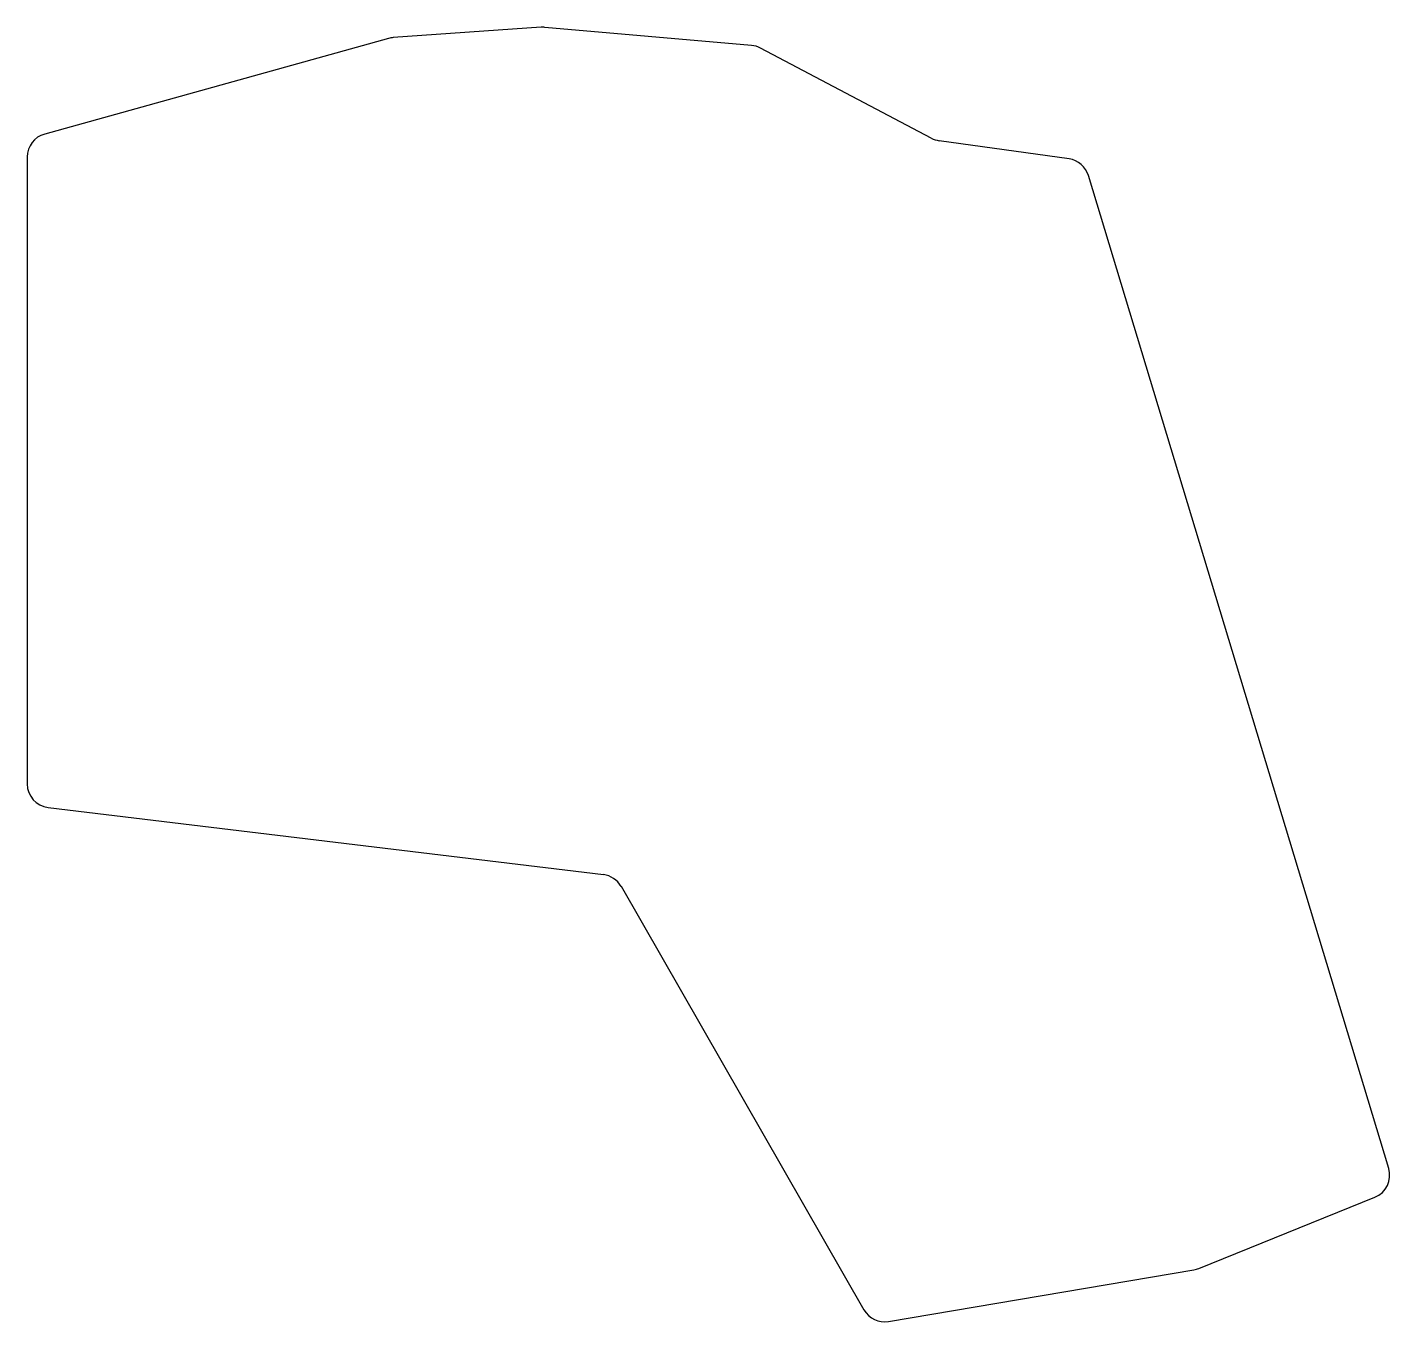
# Model space of a CAD drawing. Header units: millimetres. Extents: x -13 to 158, y -79 to 85.
import ezdxf

# ---------------------------------------------------------------- set-up
doc = ezdxf.new("R2010")
doc.units = ezdxf.units.MM

msp = doc.modelspace()

# ---------------------------------------------------------------- linework, layer by layer
for p, q in [((51.3, 84.57), (32.65, 83.27)), ((77.83, 82.28), (51.77, 84.56)), ((32.06, 83.17), (-11.3, 71.11)), ((100.48, 70.59), (78.97, 81.95)), ((117.86, 67.97), (101.46, 70.27)), ((-13.5, 68.22), (-13.5, -10.84)), ((158.16, -59.31), (120.31, 65.87)), ((-10.86, -13.82), (59.14, -22.27)), ((61.38, -23.75), (91.99, -77.15)), ((134.22, -71.93), (156.42, -62.96)), ((95.1, -78.61), (133.6, -72.1))]:
    msp.add_line(p, q)
for centre, start, end in [((51.51, 81.57), 85, 93.9726), ((32.86, 80.28), 93.9726, 105.5396), ((77.57, 79.29), 62.1657, 85), ((-10.5, 68.22), 105.5396, 180), ((101.88, 73.24), 242.1657, 262), ((117.44, 65), 16.8253, 82), ((-10.5, -10.84), 180, 263.1177), ((58.78, -25.25), 29.8278, 83.1177), ((155.29, -60.18), 292, 16.8253), ((133.1, -69.15), 279.5926, 292), ((94.6, -75.65), 209.8278, 279.5926)]:
    msp.add_arc(centre, 3, start, end)

doc.saveas('drawing.dxf')
